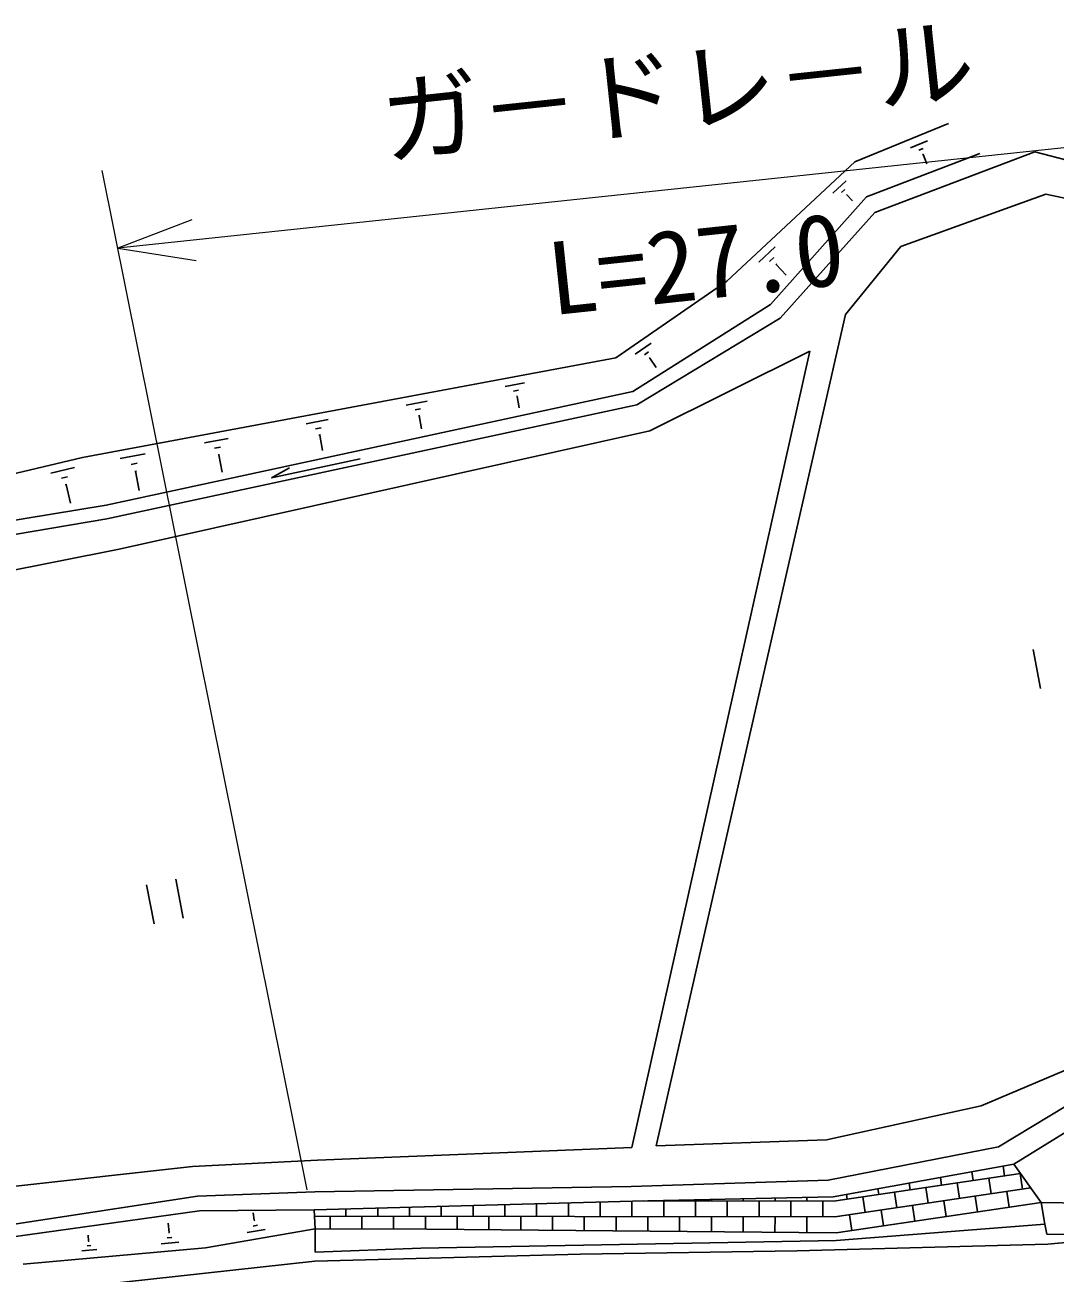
# Model space of a CAD drawing. Units: millimetres, scale not verified. Extents: x 40000 to 680000, y 20000 to 380000.
# Drawn here: x 329168 to 355096, y 272128 to 303547 of the extents above; entities that cross this region are included whole.
import ezdxf
from ezdxf.enums import TextEntityAlignment as Align

# ---------------------------------------------------------------- set-up
doc = ezdxf.new("R2010")
doc.units = ezdxf.units.MM
doc.header["$LTSCALE"] = 1000
doc.layers.add('M-BGD', color=7, linetype='Continuous', lineweight=25)
doc.layers.add('M-STR-HTXT', color=7, linetype='Continuous', lineweight=13)
doc.styles.add('@ＭＳ ゴシック', font='')
doc.styles.add('ＭＳ ゴシック', font='')
doc.styles.get('@ＭＳ ゴシック').set_extended_font_data('@MS Gothic')
doc.styles.get('ＭＳ ゴシック').set_extended_font_data('MS Gothic')

msp = doc.modelspace()

# ---------------------------------------------------------------- linework, layer by layer
at = {"layer": 'M-BGD'}
for p, q in [((352412, 301064), (350053, 300101)), ((351454, 300457), (351884, 300632)), ((351668, 300394), (351776, 300438)), ((350053, 300101), (346836, 297094)), ((353202, 300314), (350354, 299224)), ((354584, 300355), (350562, 298825)), ((351761, 300281), (351788, 300292)), ((351774, 300287), (351871, 300051)), ((358381, 299366), (354584, 300355)), ((349506, 299316), (349834, 299622)), ((347933, 296507), (350354, 299224)), ((349721, 299333), (349803, 299409)), ((349843, 299263), (349864, 299282)), ((349854, 299273), (349995, 299121)), ((354863, 299291), (351213, 297972)), ((357962, 298615), (354863, 299291)), ((348177, 296168), (350562, 298825)), ((347641, 297573), (348054, 297959)), ((351213, 297972), (349819, 296254)), ((347912, 297594), (348015, 297690)), ((348067, 297506), (348092, 297530)), ((348079, 297518), (348329, 297251)), ((346836, 297094), (344044, 295171)), ((347933, 296507), (344470, 294322)), ((344570, 293983), (348177, 296168)), ((349819, 296254), (345055, 275331)), ((344531, 295263), (344928, 295537)), ((344044, 295171), (330619, 292657)), ((344447, 275291), (348926, 295333)), ((344762, 295246), (344861, 295315)), ((344881, 295153), (344906, 295170)), ((344893, 295161), (345055, 294927)), ((348926, 295333), (344900, 293326)), ((341253, 294445), (341745, 294537)), ((331215, 291458), (344470, 294322)), ((341465, 294332), (341588, 294355)), ((341539, 294193), (341569, 294199)), ((341554, 294196), (341608, 293908)), ((331231, 291116), (344570, 293983)), ((338765, 293979), (339291, 294077)), ((338992, 293858), (339123, 293883)), ((336242, 293507), (336803, 293612)), ((339071, 293710), (339103, 293716)), ((339087, 293713), (339150, 293377)), ((331537, 290354), (344900, 293326)), ((336484, 293378), (336624, 293404)), ((336568, 293219), (336603, 293226)), ((336586, 293223), (336658, 292838)), ((333684, 293028), (334281, 293139)), ((333941, 292891), (334090, 292919)), ((330619, 292657), (324062, 291115)), ((331565, 292631), (332197, 292749)), ((334031, 292722), (334068, 292729)), ((334049, 292726), (334130, 292292)), ((335370, 292145), (337606, 292627)), ((329820, 292264), (330416, 292404)), ((331837, 292486), (331995, 292515)), ((331932, 292307), (331972, 292315)), ((331952, 292311), (332042, 291828)), ((335370, 292145), (335827, 292397)), ((330086, 292138), (330235, 292173)), ((330184, 291972), (330221, 291981)), ((330203, 291977), (330312, 291511)), ((331215, 291458), (324338, 290324)), ((331231, 291116), (324407, 289948)), ((331537, 290354), (324685, 288988)), ((354541, 287823), (354728, 286841)), ((332229, 281901), (332417, 280919)), ((332966, 282042), (333153, 281060)), ((353235, 276337), (356391, 277672)), ((353676, 275304), (356648, 277103)), ((354060, 274870), (356974, 276675)), ((349346, 275478), (353235, 276337)), ((336531, 274967), (344447, 275291)), ((345055, 275331), (349346, 275478)), ((349388, 274469), (353676, 275304)), ((333383, 274812), (336531, 274967)), ((328784, 274297), (333383, 274812)), ((349509, 274049), (354060, 274870)), ((349519, 273939), (354227, 274635)), ((353031, 274459), (352998, 274678)), ((353822, 274576), (353786, 274821)), ((354060, 274870), (354749, 273904)), ((354276, 274238), (354218, 274634)), ((336466, 274174), (344429, 274305)), ((344429, 274305), (349388, 274469)), ((351448, 274225), (351423, 274394)), ((352239, 274342), (352211, 274536)), ((352694, 274004), (352635, 274400)), ((353485, 274121), (353427, 274517)), ((328848, 273349), (333508, 274065)), ((333508, 274065), (336466, 274174)), ((344461, 273940), (349509, 274049)), ((346447, 273944), (346447, 273983)), ((347247, 273943), (347247, 274000)), ((348047, 273942), (348047, 274017)), ((348847, 273942), (348847, 274035)), ((349553, 273540), (354488, 274270)), ((349865, 273991), (349848, 274110)), ((350319, 273653), (350261, 274049)), ((350657, 274108), (350635, 274252)), ((351111, 273770), (351052, 274166)), ((351902, 273887), (351844, 274283)), ((353148, 273667), (353089, 274063)), ((353939, 273784), (353881, 274180)), ((328871, 273035), (333558, 273696)), ((333558, 273696), (336447, 273717)), ((336447, 273717), (344461, 273940)), ((336472, 273237), (336447, 273717)), ((337247, 273555), (337247, 273739)), ((338047, 273554), (338047, 273762)), ((338847, 273553), (338847, 273784)), ((339647, 273552), (339647, 273806)), ((340447, 273551), (340447, 273829)), ((341247, 273550), (341247, 273851)), ((342047, 273549), (342047, 273873)), ((342847, 273548), (342847, 273895)), ((343647, 273547), (343647, 273918)), ((344447, 273547), (344447, 273940)), ((344732, 273946), (349518, 273941)), ((345247, 273546), (345247, 273946)), ((345647, 273945), (345647, 273966)), ((346047, 273545), (346047, 273945)), ((346847, 273544), (346847, 273944)), ((347647, 273543), (347647, 273943)), ((348447, 273542), (348447, 273942)), ((349247, 273541), (349247, 273941)), ((349586, 273141), (354749, 273904)), ((350774, 273316), (350715, 273712)), ((351565, 273433), (351507, 273829)), ((352356, 273550), (352298, 273946)), ((354731, 273901), (354725, 273937)), ((354749, 273904), (357536, 273848)), ((354839, 273358), (354749, 273904)), ((332794, 273150), (332773, 273384)), ((334941, 273456), (334908, 273647)), ((334927, 273454), (334955, 273459)), ((336455, 273556), (349553, 273541)), ((336846, 273237), (336847, 273555)), ((337646, 273236), (337647, 273554)), ((338446, 273235), (338447, 273553)), ((339246, 273234), (339247, 273552)), ((340046, 273227), (340047, 273552)), ((340846, 273220), (340847, 273551)), ((341646, 273213), (341647, 273550)), ((342446, 273206), (342447, 273549)), ((343246, 273198), (343247, 273548)), ((344046, 273191), (344047, 273547)), ((344846, 273184), (344847, 273546)), ((345646, 273177), (345647, 273545)), ((346446, 273169), (346447, 273544)), ((347246, 273162), (347247, 273543)), ((348046, 273155), (348047, 273543)), ((348846, 273148), (348847, 273542)), ((349585, 272949), (354839, 273358)), ((349982, 273199), (349924, 273595)), ((354839, 273358), (354891, 273104)), ((354914, 272853), (362856, 273600)), ((330770, 272932), (330757, 273079)), ((332780, 273148), (332808, 273151)), ((333709, 272762), (336472, 273237)), ((334762, 273146), (335214, 273224)), ((334908, 273311), (335021, 273330)), ((336472, 273237), (336470, 272650)), ((336472, 273237), (339284, 273234)), ((339284, 273234), (349586, 273141)), ((354891, 273104), (357313, 273079)), ((329122, 272354), (333709, 272762)), ((330732, 272813), (330828, 272822)), ((330758, 272931), (330782, 272934)), ((332596, 272864), (333040, 272903)), ((332750, 273012), (332861, 273022)), ((336470, 272650), (339131, 272756)), ((339131, 272756), (349585, 272949)), ((348597, 272684), (354914, 272853)), ((330270, 271746), (336464, 272427)), ((330599, 272686), (330981, 272720)), ((336464, 272427), (343154, 272601)), ((343154, 272601), (348597, 272684))]:
    msp.add_line(p, q, dxfattribs=at)
at = {"layer": 'M-STR-HTXT'}
for p, q in [((360199, 300974), (331506, 297924)), ((336275, 274218), (331111, 299885)), ((333372, 298643), (331506, 297924)), ((331506, 297924), (333481, 297614))]:
    msp.add_line(p, q, dxfattribs=at)

# ---------------------------------------------------------------- texts
at = {"layer": 'M-STR-HTXT', "style": 'ＭＳ ゴシック'}
msp.add_text('ガ－ドレ－ル', height=1833, rotation=6.067, dxfattribs=at).set_placement((345746, 300444), align=Align.BOTTOM_CENTER)
at = {"layer": 'M-STR-HTXT', "style": '@ＭＳ ゴシック'}
msp.add_text('L=27.0', height=1833, rotation=6.067, dxfattribs=at).set_placement((345958, 298455), align=Align.TOP_CENTER)

doc.saveas('drawing.dxf')
